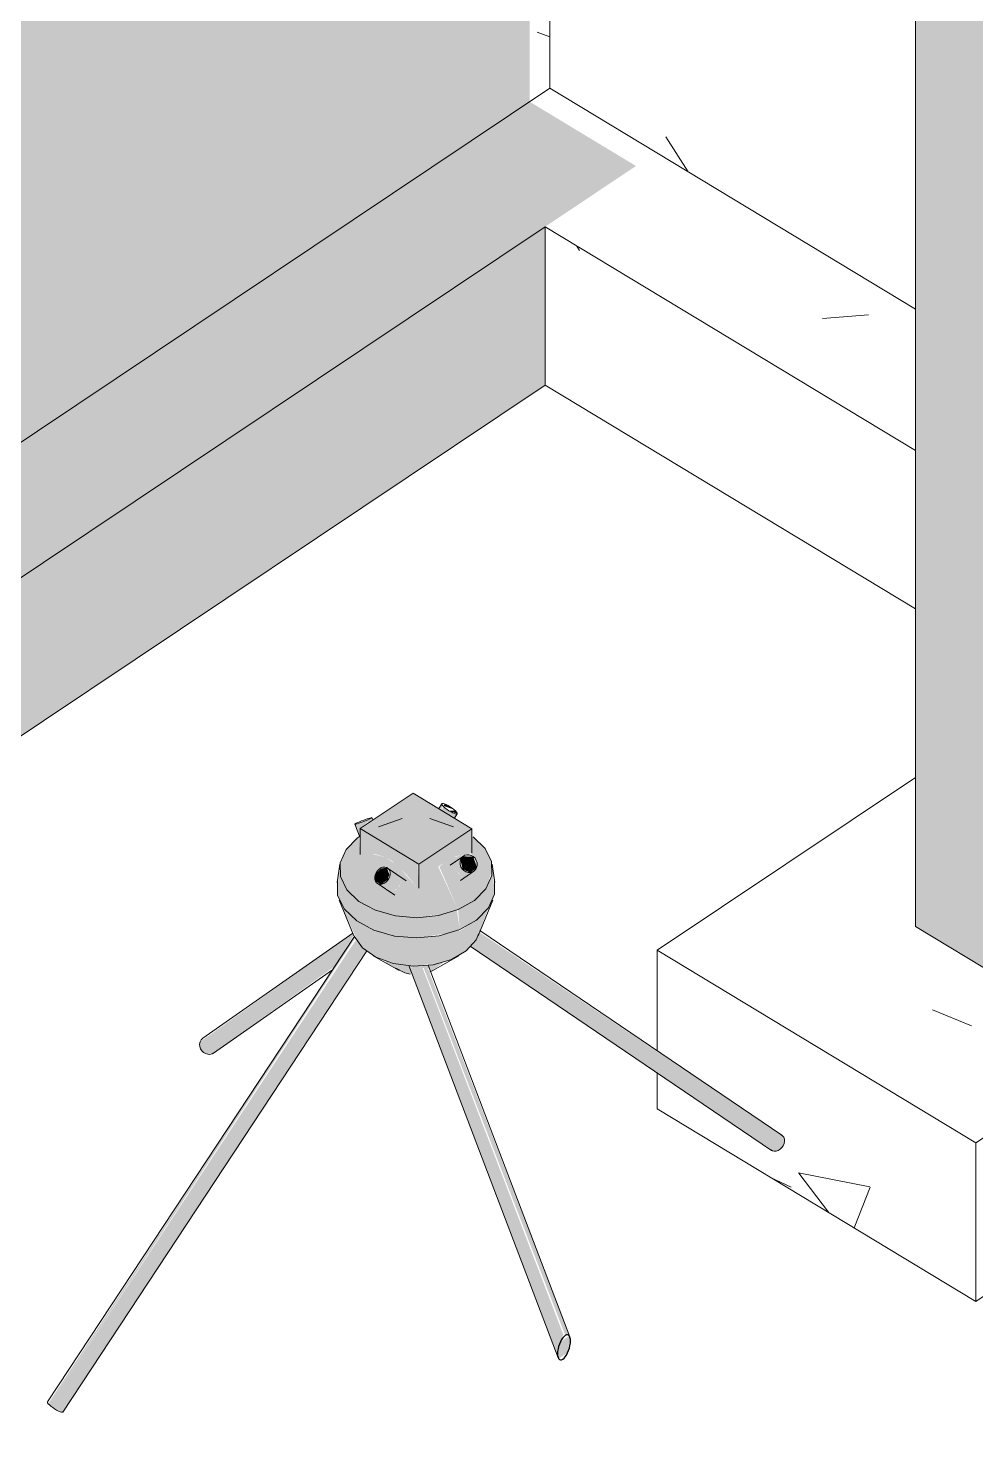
# Model space of a CAD drawing. Header units: inches. Extents: x -4071 to 5659, y -7640 to 11458.
# Drawn here: x 236.8 to 301.5, y -6460.6 to -6364.7 of the extents above; entities that cross this region are included whole.
import ezdxf

# ---------------------------------------------------------------- set-up
doc = ezdxf.new("R2010")
doc.units = ezdxf.units.IN
doc.header["$MEASUREMENT"] = 0
for name, color, linetype, lineweight in [('A-WALL', 113, 'Continuous', 18), ('A-WALL-PATT', 111, 'Continuous', 9), ('S-FNDN', 32, 'Continuous', 18)]:
    doc.layers.add(name, color=color, linetype=linetype, lineweight=lineweight)
pattern_1 = [(63.485, (-1518.833, -6172.77), (47.43377, 27.08266), [7.141, -78.555]), (29.725, (-1518.833, -6172.77), (-9.1759, 49.5998), [4.552, -50.069]), (100.481, (-1514.88, -6170.51), (38.2582, 76.682), [4.203, -46.238]), (61.435, (-1518.833, -6157.95), (70.5786, 34.952), [10.772, -118.497]), (96.366, (-1512.95, -6155.036), (61.8116, 113.5337), [6.589, -72.481]), (26.345, (-1518.83, -6157.95), (61.8112, 113.5341), [6.563, -72.196]), (47.703, (-1512.22, -6157.23), (39.4747, -3.42644), [6.881, -75.687]), (355.039, (-1512.22, -6157.23), (16.091, 64.4991), [3.302, -36.321]), (75.992, (-1508.93, -6157.515), (55.5656, 61.0731), [5.54, -60.936]), (56.811, (-1518.833, -6172.769), (0.803856, 25.205805), [3.163, -59.328, 3.163, -61.053, -63.497]), (56.811, (-1518.833, -6172.769), (0.803856, 25.205805), [-126.707, 3.163, -60.334]), (39.232, (-1518.833, -6172.77), (17.39673, 40.86513), [2.793, -29.541, 2.793, -51.126, -21.373]), (39.232, (-1518.833, -6172.77), (17.39673, 40.86513), [-86.254, 2.793, -18.58]), (357.432, (-1533.58, -6182.635), (35.3027, 21.9453), [1.842, -12.115, 1.842, -41.706, -57.785]), (357.432, (-1533.58, -6182.635), (35.3027, 21.9453), [-57.506, 1.842, -55.943]), (340.315, (-1540.194, -6187.06), (38.5667, 33.2192), [1.709, -15.121, 1.709, -25.115, -38.061]), (340.315, (-1540.194, -6187.06), (38.5667, 33.2192), [-43.654, 1.709, -36.352])]
pattern_2 = [(37.15, (-1325.936, -7683.69), (68.85715, -3.8302), [5.806, -63.871]), (356.816, (-1325.936, -7683.69), (-13.3197, 45.9087), [5.747, -63.216]), (106.18, (-1320.2, -7684.01), (55.5361, 42.0792), [3.984, -43.818]), (33.528, (-1325.936, -7671.48), (102.4555, -10.1033), [8.97, -98.667]), (100.369, (-1317.4, -7672.32), (89.7276, 59.4527), [5.893, -64.818]), (354.369, (-1325.936, -7671.48), (89.7277, 59.4537), [8.579, -94.373]), (13.715, (-1316.336, -7674.533), (57.30284, -24.57256), [6.919, -76.11]), (336.789, (-1316.336, -7674.533), (23.3586, 44.2582), [5.196, -57.154]), (62.176, (-1311.56, -7676.58), (80.6615, 19.6845), [4.17, -45.874]), (26.005, (-1325.936, -7683.688), (1.16687, 20.31766), [2.796, -52.455, 2.796, -53.98, -56.141]), (26.005, (-1325.936, -7683.688), (1.16687, 20.31766), [-112.028, 2.796, -53.345]), (4.784, (-1325.936, -7683.688), (25.25438, 24.07207), [3.152, -33.334, 3.152, -57.689, -24.117]), (4.784, (-1325.936, -7683.688), (25.25438, 24.07207), [-97.326, 3.152, -20.965]), (337.951, (-1347.344, -7683.688), (51.24718, -1.37686), [2.883, -18.956, 2.883, -65.254, -90.412]), (337.951, (-1347.344, -7683.688), (51.24718, -1.37686), [-89.975, 2.883, -87.529]), (329.776, (-1356.944, -7683.688), (55.98576, 6.10924), [2.703, -23.919, 2.703, -39.728, -60.206]), (329.776, (-1356.944, -7683.688), (55.98576, 6.10924), [-69.053, 2.703, -57.503])]

# ---------------------------------------------------------------- blocks, each defined once
blk = doc.blocks.new('316600 - Special Foundations - Diamond Pier - Generic - 316600 - Special Foundations - Diamond Pier - Generic-V33-FOUNDATION - 3D - VIEW 1')
at = {"layer": 'S-FNDN', "lineweight": 9}
for points in [[(-4052.433, -6421.734), (-4048.825, -6419.32), (-4052.841, -6416.893), (-4056.397, -6419.34), (-4052.537, -6421.671)], [(-4052.433, -6423.485), (-4052.537, -6421.671), (-4056.45, -6419.307), (-4056.408, -6421.071), (-4055.412, -6421.055), (-4054.87, -6421.22), (-4054.285, -6421.505), (-4053.24, -6422.503), (-4052.461, -6423.447)], [(-4052.433, -6423.485), (-4051.07, -6421.859), (-4049.913, -6421.191), (-4049.175, -6421.061), (-4048.825, -6420.98), (-4048.825, -6419.32), (-4052.433, -6421.776), (-4052.433, -6423.476)], [(-4048.93, -6422.301), (-4048.564, -6422.047), (-4048.494, -6421.943), (-4048.729, -6421.227), (-4049.438, -6421.211), (-4049.604, -6421.456), (-4049.46, -6422.057), (-4049.19, -6422.224), (-4048.942, -6422.297)], [(-4052.57, -6426.769), (-4050.522, -6426.459), (-4049.66, -6426.154), (-4049.851, -6424.867), (-4051.528, -6425.286), (-4053.175, -6425.34), (-4054.582, -6425.116), (-4055.836, -6424.652), (-4056.809, -6424.012), (-4057.351, -6423.491), (-4057.786, -6422.589), (-4057.87, -6422.057), (-4057.988, -6423.491), (-4057.981, -6423.862), (-4057.529, -6424.797), (-4056.408, -6425.761), (-4055.056, -6426.372), (-4053.59, -6426.684), (-4052.632, -6426.764)], [(-4054.965, -6423.098), (-4054.576, -6422.792), (-4054.452, -6422.449), (-4054.63, -6421.977), (-4055.033, -6422.044), (-4055.371, -6422.379), (-4055.413, -6422.67), (-4055.4, -6422.902), (-4055.092, -6423.086), (-4054.973, -6423.097)], [(-4049.657, -6426.2), (-4048.506, -6425.55), (-4047.671, -6424.678), (-4047.274, -6423.777), (-4047.412, -6422.047), (-4047.474, -6422.301), (-4047.564, -6422.722), (-4047.87, -6423.416), (-4048.962, -6424.388), (-4049.765, -6424.842), (-4049.657, -6426.199)], [(-4052.833, -6428.698), (-4051.049, -6428.478), (-4050.225, -6428.24), (-4049.657, -6426.2), (-4051.139, -6426.626), (-4053.102, -6426.724), (-4054.645, -6426.488), (-4055.946, -6426.009), (-4056.809, -6425.491), (-4057.587, -6424.678), (-4057.529, -6424.986), (-4056.604, -6427.012), (-4056.034, -6427.629), (-4055.099, -6428.19), (-4053.691, -6428.586), (-4052.85, -6428.695)], [(-4050.225, -6428.24), (-4049.082, -6427.504), (-4048.421, -6426.604), (-4047.69, -6424.72), (-4048.786, -6425.708), (-4049.693, -6426.328), (-4050.149, -6427.965)], [(-4052.917, -6429.221), (-4052.999, -6428.797), (-4051.73, -6428.835), (-4051.643, -6429.065), (-4050.644, -6428.361), (-4051.94, -6428.633), (-4053.131, -6428.659), (-4054.582, -6428.376), (-4054.827, -6428.386), (-4053.407, -6429.157), (-4052.97, -6429.214)], [(-4066.545, -6434.673), (-4065.177, -6433.729), (-4066.53, -6434.662)], [(-4042.912, -6455.463), (-4042.299, -6455.076), (-4042.111, -6454.418), (-4042.177, -6453.92), (-4042.79, -6454.307), (-4042.978, -6454.965), (-4042.952, -6455.373)]]:
    blk.add_hatch(color=9, dxfattribs=at).paths.add_polyline_path(points, flags=0)
h = blk.add_hatch(color=9, dxfattribs=at)
h.paths.add_polyline_path([(-4049.823, -6418.299), (-4050.015, -6418.088), (-4050.335, -6418.096), (-4049.851, -6418.298)], flags=0)
h.paths.add_polyline_path([(-4050.052, -6418.016), (-4050.693, -6417.631), (-4050.747, -6417.765), (-4050.119, -6417.992)], flags=0)
h = blk.add_hatch(color=9, dxfattribs=at)
h.paths.add_polyline_path([(-4077.641, -6458.617), (-4056.777, -6426.77), (-4056.842, -6426.68), (-4077.716, -6458.536)], flags=0)
h.paths.add_polyline_path([(-4050.907, -6418.062), (-4050.823, -6417.738), (-4050.947, -6417.738), (-4050.999, -6418.006)], flags=0)
h = blk.add_hatch(color=9, dxfattribs=at)
h.paths.add_polyline_path([(-4076.745, -6459.12), (-4076.523, -6458.802), (-4056.044, -6427.622), (-4056.458, -6427.216), (-4056.747, -6426.921), (-4077.641, -6458.617), (-4077.013, -6459.044), (-4076.806, -6459.118)], flags=0)
h.paths.add_polyline_path([(-4050.02, -6418.597), (-4049.913, -6418.32), (-4050.387, -6418.096), (-4050.747, -6417.819), (-4050.907, -6418.062), (-4050.029, -6418.592)], flags=0)
h = blk.add_hatch(color=9, dxfattribs=at)
h.paths.add_polyline_path([(-4042.952, -6455.373), (-4042.978, -6454.965), (-4042.79, -6454.307), (-4042.585, -6453.836), (-4052.22, -6428.744), (-4053.066, -6428.831), (-4046.217, -6446.804)], flags=0)
h.paths.add_polyline_path([(-4056.45, -6419.949), (-4056.417, -6419.285), (-4055.918, -6418.849), (-4055.962, -6418.731), (-4056.809, -6419.007), (-4056.483, -6419.862)], flags=0)
h = blk.add_hatch(color=9, dxfattribs=at)
h.paths.add_polyline_path([(-4042.136, -6454.01), (-4051.872, -6428.753), (-4052.112, -6428.836), (-4042.458, -6453.874), (-4042.232, -6453.86), (-4042.177, -6453.92)], flags=0)
h.paths.add_polyline_path([(-4055.612, -6418.747), (-4055.583, -6418.727), (-4055.642, -6418.668)], flags=0)
h.paths.add_polyline_path([(-4055.886, -6418.93), (-4055.642, -6418.668), (-4055.737, -6418.63), (-4055.94, -6418.79), (-4055.897, -6418.903)], flags=0)
h = blk.add_hatch(color=9, dxfattribs=at)
h.paths.add_polyline_path([(-4052.572, -6425.39), (-4050.644, -6425.105), (-4049.765, -6424.842), (-4051.122, -6421.918), (-4052.523, -6423.366), (-4053.969, -6421.765), (-4054.734, -6421.271), (-4055.672, -6421.028), (-4056.45, -6421.076), (-4056.546, -6419.897), (-4056.812, -6420.135), (-4057.405, -6420.738), (-4057.802, -6421.765), (-4057.786, -6422.589), (-4057.351, -6423.491), (-4056.258, -6424.425), (-4054.92, -6425.021), (-4053.477, -6425.314), (-4053.059, -6425.349)], flags=0)
h.paths.add_polyline_path([(-4054.261, -6423.575), (-4054.679, -6423.441), (-4055.401, -6422.898), (-4055.366, -6422.37), (-4055.167, -6422.129), (-4054.718, -6421.969), (-4054.44, -6422.106), (-4053.759, -6422.667), (-4053.689, -6422.969), (-4053.744, -6423.227), (-4053.954, -6423.472), (-4054.256, -6423.574)], flags=0)
h = blk.add_hatch(color=9, dxfattribs=at)
h.paths.add_polyline_path([(-4049.765, -6424.842), (-4048.656, -6424.215), (-4047.87, -6423.416), (-4047.474, -6422.277), (-4047.488, -6421.564), (-4047.924, -6420.663), (-4048.825, -6419.846), (-4048.825, -6421.088), (-4049.604, -6421.135), (-4050.387, -6421.376), (-4051.044, -6421.918), (-4049.823, -6424.71)], flags=0)
h.paths.add_polyline_path([(-4049.322, -6422.573), (-4049.706, -6422.421), (-4049.913, -6422.143), (-4049.958, -6421.702), (-4049.765, -6421.439), (-4049.312, -6421.135), (-4048.613, -6421.342), (-4048.564, -6422.047), (-4048.843, -6422.316), (-4049.319, -6422.573)], flags=0)
h = blk.add_hatch(color=9, dxfattribs=at)
h.paths.add_polyline_path([(-4066.689, -6434.71), (-4066.413, -6434.58), (-4058.181, -6428.712), (-4056.882, -6426.594), (-4056.983, -6426.482), (-4067.364, -6433.864), (-4067.364, -6434.225), (-4067.244, -6434.466), (-4066.991, -6434.662), (-4066.842, -6434.706)], flags=0)
h.paths.add_polyline_path([(-4049.322, -6422.573), (-4049.082, -6422.47), (-4048.93, -6422.301), (-4049.232, -6422.253), (-4049.538, -6421.971), (-4049.623, -6421.734), (-4049.604, -6421.455), (-4049.604, -6421.326), (-4049.958, -6421.705), (-4049.907, -6422.157), (-4049.588, -6422.505), (-4049.369, -6422.568)], flags=0)
h = blk.add_hatch(color=9, dxfattribs=at)
h.paths.add_polyline_path([(-4028.206, -6441.321), (-4027.933, -6441.268), (-4027.597, -6440.938), (-4027.515, -6440.493), (-4027.688, -6440.226), (-4048.327, -6426.374), (-4048.749, -6427.13), (-4048.931, -6427.334), (-4028.328, -6441.289)], flags=0)
h.paths.add_polyline_path([(-4054.261, -6423.575), (-4053.898, -6423.422), (-4053.705, -6423.105), (-4053.702, -6422.829), (-4053.852, -6422.529), (-4054.188, -6422.277), (-4054.428, -6422.218), (-4054.401, -6422.421), (-4054.582, -6422.857), (-4054.965, -6423.098), (-4055.066, -6423.179), (-4054.349, -6423.568)], flags=0)
at = {"layer": 'S-FNDN', "color": 143, "lineweight": 9}
for p, q in [((-4052.841, -6416.893), (-4056.45, -6419.307)), ((-4048.825, -6419.32), (-4052.841, -6416.893)), ((-4050.87, -6417.619), (-4051.089, -6417.951)), ((-4055.581, -6418.726), (-4055.641, -6418.566)), ((-4050.019, -6418.598), (-4049.827, -6418.307)), ((-4056.81, -6419.011), (-4056.45, -6419.955)), ((-4056.45, -6419.307), (-4052.433, -6421.734)), ((-4056.45, -6419.307), (-4056.45, -6421.076)), ((-4053.592, -6418.618), (-4055.188, -6419.187)), ((-4052.433, -6421.734), (-4048.825, -6419.32)), ((-4050.087, -6419.187), (-4051.683, -6418.618)), ((-4048.825, -6421), (-4048.825, -6419.32)), ((-4049.407, -6421.187), (-4050.296, -6421.808)), ((-4057.823, -6421.745), (-4058.019, -6422.986)), ((-4053.303, -6422.869), (-4054.576, -6422.008)), ((-4052.433, -6423.383), (-4052.433, -6421.734)), ((-4049.613, -6422.856), (-4048.691, -6422.211)), ((-4047.255, -6422.986), (-4047.452, -6421.745)), ((-4055.277, -6423.043), (-4054.091, -6423.846)), ((-4057.87, -6424.202), (-4056.872, -6426.623)), ((-4048.403, -6426.623), (-4047.405, -6424.202)), ((-4056.842, -6426.678), (-4077.764, -6458.417)), ((-4056.934, -6426.446), (-4067.167, -6433.596)), ((-4027.682, -6440.224), (-4048.292, -6426.264)), ((-4076.72, -6459.105), (-4055.991, -6427.659)), ((-4055.548, -6427.996), (-4053.782, -6428.996)), ((-4051.493, -6428.996), (-4049.726, -6427.996)), ((-4048.934, -6427.338), (-4028.383, -6441.259)), ((-4066.451, -6434.62), (-4058.321, -6428.94)), ((-4053.133, -6428.658), (-4042.944, -6455.398)), ((-4042.144, -6453.985), (-4051.809, -6428.624)), ((-4051.687, -6429.091), (-4051.493, -6428.996)), ((-4066.419, -6434.597), (-4066.545, -6434.673)), ((-4027.736, -6440.193), (-4027.634, -6440.263))]:
    blk.add_line(p, q, dxfattribs=at)
for points in [[(-4049.95, -6418.106, 0), (-4050.052, -6418.016, 0), (-4050.175, -6417.921, 0), (-4050.31, -6417.83, 0), (-4050.447, -6417.747, 0), (-4050.578, -6417.68, 0), (-4050.693, -6417.631, 0), (-4050.784, -6417.605, 0), (-4050.846, -6417.604, 0), (-4050.874, -6417.627, 0), (-4050.866, -6417.673, 0), (-4050.823, -6417.738, 0), (-4050.747, -6417.819, 0)], [(-4055.962, -6418.731, 0), (-4055.836, -6418.677, 0), (-4055.737, -6418.63, 0), (-4055.671, -6418.593, 0), (-4055.642, -6418.571, 0), (-4055.654, -6418.562, 0), (-4055.704, -6418.57, 0), (-4055.79, -6418.592, 0), (-4055.906, -6418.628, 0), (-4056.043, -6418.675, 0), (-4056.193, -6418.729, 0), (-4056.345, -6418.788, 0), (-4056.489, -6418.846, 0)], [(-4050.747, -6417.819, 0), (-4050.644, -6417.91, 0), (-4050.522, -6418.004, 0), (-4050.387, -6418.096, 0), (-4050.25, -6418.178, 0), (-4050.119, -6418.246, 0), (-4050.004, -6418.294, 0), (-4049.913, -6418.32, 0), (-4049.851, -6418.322, 0), (-4049.823, -6418.299, 0), (-4049.831, -6418.253, 0), (-4049.874, -6418.187, 0), (-4049.95, -6418.106, 0)], [(-4056.489, -6418.846, 0), (-4056.615, -6418.901, 0), (-4056.714, -6418.948, 0), (-4056.781, -6418.984, 0), (-4056.809, -6419.007, 0), (-4056.797, -6419.015, 0), (-4056.747, -6419.008, 0), (-4056.661, -6418.985, 0), (-4056.546, -6418.95, 0), (-4056.408, -6418.903, 0), (-4056.258, -6418.849, 0), (-4056.106, -6418.79, 0), (-4055.962, -6418.731, 0)], [(-4049.765, -6424.842, 0), (-4051.107, -6425.244, 0), (-4052.572, -6425.39, 0), (-4054.043, -6425.267, 0), (-4055.4, -6424.886, 0), (-4056.533, -6424.277, 0), (-4057.351, -6423.491, 0), (-4057.786, -6422.589, 0), (-4057.805, -6421.646, 0), (-4057.405, -6420.738, 0), (-4056.618, -6419.938, 0), (-4056.492, -6419.847, 0)], [(-4048.741, -6419.876, 0), (-4047.924, -6420.663, 0), (-4047.488, -6421.564, 0), (-4047.47, -6422.507, 0), (-4047.87, -6423.416, 0), (-4048.656, -6424.215, 0), (-4049.765, -6424.842, 0)], [(-4049.312, -6421.135, 0), (-4049.438, -6421.211, 0), (-4049.538, -6421.32, 0), (-4049.604, -6421.455, 0), (-4049.632, -6421.607, 0), (-4049.621, -6421.765, 0), (-4049.571, -6421.918, 0), (-4049.485, -6422.057, 0), (-4049.369, -6422.171, 0), (-4049.232, -6422.253, 0), (-4049.082, -6422.297, 0), (-4048.93, -6422.301, 0), (-4048.786, -6422.264, 0)], [(-4048.786, -6422.264, 0), (-4048.66, -6422.188, 0), (-4048.56, -6422.079, 0), (-4048.494, -6421.943, 0), (-4048.466, -6421.792, 0), (-4048.477, -6421.634, 0), (-4048.527, -6421.48, 0), (-4048.613, -6421.342, 0), (-4048.729, -6421.227, 0), (-4048.866, -6421.145, 0), (-4049.016, -6421.101, 0), (-4049.168, -6421.097, 0), (-4049.312, -6421.135, 0)], [(-4054.527, -6422.047, 0), (-4054.63, -6421.977, 0), (-4054.753, -6421.945, 0), (-4054.888, -6421.953, 0), (-4055.025, -6421.999, 0), (-4055.156, -6422.081, 0), (-4055.27, -6422.194, 0), (-4055.362, -6422.329, 0), (-4055.424, -6422.477, 0), (-4055.452, -6422.629, 0), (-4055.444, -6422.774, 0), (-4055.4, -6422.902, 0), (-4055.325, -6423.004, 0)], [(-4055.325, -6423.004, 0), (-4055.222, -6423.073, 0), (-4055.099, -6423.105, 0), (-4054.965, -6423.098, 0), (-4054.827, -6423.052, 0), (-4054.697, -6422.969, 0), (-4054.582, -6422.857, 0), (-4054.49, -6422.722, 0), (-4054.428, -6422.573, 0), (-4054.401, -6422.421, 0), (-4054.409, -6422.277, 0), (-4054.452, -6422.149, 0), (-4054.527, -6422.047, 0)], [(-4049.657, -6426.2, 0), (-4051.049, -6426.617, 0), (-4052.57, -6426.769, 0), (-4054.096, -6426.641, 0), (-4055.505, -6426.246, 0), (-4056.681, -6425.614, 0), (-4057.529, -6424.797, 0), (-4057.981, -6423.862, 0), (-4058, -6422.883, 0)], [(-4047.293, -6422.798, 0), (-4047.274, -6423.777, 0), (-4047.69, -6424.72, 0), (-4048.506, -6425.55, 0), (-4049.657, -6426.2, 0)], [(-4050.225, -6428.24, 0), (-4051.472, -6428.6, 0), (-4052.833, -6428.698, 0), (-4054.175, -6428.523, 0), (-4055.366, -6428.093, 0), (-4056.29, -6427.451, 0), (-4056.857, -6426.658, 0)], [(-4048.347, -6426.471, 0), (-4048.539, -6426.895, 0), (-4049.214, -6427.652, 0), (-4050.225, -6428.24, 0)], [(-4054.01, -6428.839, 0), (-4053.407, -6429.157, 0), (-4053.025, -6429.245, 0)], [(-4066.545, -6434.673, 0), (-4066.689, -6434.71, 0), (-4066.842, -6434.706, 0), (-4066.991, -6434.662, 0), (-4067.129, -6434.58, 0), (-4067.244, -6434.466, 0), (-4067.33, -6434.327, 0), (-4067.381, -6434.174, 0), (-4067.392, -6434.016, 0), (-4067.364, -6433.864, 0), (-4067.298, -6433.729, 0), (-4067.198, -6433.62, 0), (-4067.167, -6433.596, 0)], [(-4027.634, -6440.263, 0), (-4027.558, -6440.365, 0), (-4027.515, -6440.493, 0), (-4027.507, -6440.638, 0), (-4027.535, -6440.789, 0), (-4027.597, -6440.938, 0), (-4027.688, -6441.073, 0), (-4027.803, -6441.185, 0), (-4027.933, -6441.268, 0), (-4028.071, -6441.314, 0), (-4028.206, -6441.321, 0), (-4028.328, -6441.289, 0), (-4028.431, -6441.22, 0)], [(-4077.641, -6458.617, 0), (-4077.716, -6458.536, 0), (-4077.76, -6458.471, 0), (-4077.768, -6458.425, 0), (-4077.764, -6458.417, 0)], [(-4076.717, -6459.097, 0), (-4076.745, -6459.12, 0), (-4076.806, -6459.118, 0), (-4076.898, -6459.092, 0), (-4077.013, -6459.044, 0), (-4077.143, -6458.976, 0), (-4077.281, -6458.894, 0), (-4077.415, -6458.802, 0), (-4077.538, -6458.708, 0), (-4077.641, -6458.617, 0)]]:
    blk.add_polyline3d(points, dxfattribs=at)
at = {"layer": 'S-FNDN', "lineweight": 25}
for points in [[(-4042.544, -6453.943, 0), (-4042.63, -6454.041, 0), (-4042.713, -6454.164, 0), (-4042.79, -6454.307, 0), (-4042.857, -6454.465, 0), (-4042.912, -6454.631, 0), (-4042.952, -6454.8, 0), (-4042.978, -6454.965, 0), (-4042.986, -6455.119, 0), (-4042.978, -6455.257, 0), (-4042.952, -6455.373, 0), (-4042.912, -6455.463, 0), (-4042.857, -6455.523, 0), (-4042.79, -6455.551, 0), (-4042.713, -6455.547, 0), (-4042.63, -6455.509, 0), (-4042.544, -6455.44, 0)], [(-4042.544, -6455.44, 0), (-4042.458, -6455.342, 0), (-4042.375, -6455.219, 0), (-4042.299, -6455.076, 0), (-4042.232, -6454.918, 0), (-4042.177, -6454.751, 0), (-4042.136, -6454.582, 0), (-4042.111, -6454.418, 0), (-4042.102, -6454.263, 0), (-4042.111, -6454.126, 0), (-4042.136, -6454.01, 0), (-4042.177, -6453.92, 0), (-4042.232, -6453.86, 0), (-4042.299, -6453.831, 0), (-4042.375, -6453.836, 0), (-4042.458, -6453.874, 0), (-4042.544, -6453.943, 0)]]:
    blk.add_polyline3d(points, dxfattribs=at)

msp = doc.modelspace()

# ---------------------------------------------------------------- hatches: boundary and pattern name
at = {"layer": 'A-WALL'}
msp.add_hatch(color=256, dxfattribs=at).paths.add_polyline_path([(303.124, -6429.485), (303.124, -6353.84), (297.325, -6350.337), (297.325, -6425.981), (301.454, -6428.476)], flags=0)
at = {"layer": 'A-WALL-PATT'}
h = msp.add_hatch(dxfattribs=at)
h.set_pattern_fill('FP_53', color=256, style=0, pattern_type=2)
h.set_pattern_definition(pattern_1)
h.paths.add_polyline_path([(271.023, -6369.745), (272.401, -6368.824), (272.401, -6256.128), (277.912, -6252.442), (277.912, -6251.67), (271.023, -6256.278), (271.023, -6365.595)], flags=0)
h = msp.add_hatch(dxfattribs=at)
h.set_pattern_fill('FP_53', color=256, style=0, pattern_type=2)
h.set_pattern_definition(pattern_1)
h.paths.add_polyline_path([(-779.718, -6948.408), (-779.484, -6948.799), (-779.415, -6948.753), (-779.537, -6948.614)], flags=0)
h.paths.add_polyline_path([(-860.799, -7126.924), (-742.225, -7047.599), (-793.151, -7016.83), (-793.151, -7006.023), (-785.574, -7000.954), (-785.574, -6957.728), (-780.063, -6954.042), (-730.916, -6983.735), (-672.32, -6944.535), (-672.32, -6924.416), (-666.809, -6920.729), (-666.809, -6915.809), (-642.388, -6899.472), (-508.043, -6821.948), (-508.043, -6815.289), (-500.465, -6810.219), (-500.465, -6779.019), (-530.25, -6798.874), (-678.149, -6884.22), (-777, -6950.243), (-777.361, -6950.025), (-779.718, -6951.496), (-779.718, -6948.408), (-680.766, -6882.23), (-531.697, -6796.152), (-500.81, -6775.489), (-500.465, -6775.697), (-500.465, -6775.259), (-494.954, -6771.572), (-412.318, -6821.5), (-412.318, -6826.894), (95.324, -6487.287), (90.176, -6473.912), (89.74, -6473.855), (87.154, -6472.356), (66.34, -6503.816), (65.866, -6503.591), (65.387, -6503.168), (65.43, -6503.045), (84.808, -6473.648), (76.457, -6479.408), (76.155, -6479.36), (75.902, -6479.164), (75.766, -6478.871), (75.816, -6478.493), (76.018, -6478.269), (86.207, -6471.15), (85.165, -6468.56), (85.239, -6466.995), (85.486, -6466.018), (85.796, -6465.381), (86.663, -6464.56), (86.402, -6463.705), (87.31, -6463.374), (87.545, -6463.374), (87.657, -6463.362), (90.305, -6461.591), (92.086, -6462.608), (92.324, -6462.436), (92.658, -6462.652), (93.234, -6462.86), (93.296, -6463.039), (93.18, -6463.327), (94.322, -6464.017), (94.405, -6464.574), (95.276, -6465.472), (95.677, -6466.379), (95.859, -6467.803), (95.872, -6468.475), (94.86, -6470.972), (107.208, -6479.336), (271.023, -6369.745), (271.023, -6256.278), (242.091, -6275.634), (242.091, -6266.371), (194.992, -6297.88), (194.992, -6290.933), (88.471, -6362.194), (88.471, -6364.51), (62.019, -6382.206), (62.019, -6379.891), (-467.038, -6733.824), (-467.038, -6736.14), (-493.491, -6753.837), (-493.491, -6751.521), (-599.715, -6822.584), (-599.715, -6824.9), (-760.912, -6932.739), (-760.912, -6930.424), (-860.799, -6997.247), (-860.799, -7074.616)], flags=0)
h.paths.add_polyline_path([(-633.161, -6974.636), (-600.403, -6952.721), (-604.212, -6950.419), (-636.971, -6972.335), (-636.589, -6972.565)], flags=0)
h.paths.add_polyline_path([(-561.774, -6923.904), (-541.379, -6908.385), (-563.247, -6923.014), (-561.799, -6923.889)], flags=0)
h.paths.add_polyline_path([(-478.148, -6860.27), (-466.344, -6851.289), (-486.121, -6839.34), (-486.121, -6850.46), (-478.148, -6855.277), (-478.148, -6856.895)], flags=0)
h.paths.add_polyline_path([(-310.411, -6757.283), (-310.483, -6757.117), (-324.344, -6720.877), (-324.78, -6720.821), (-327.366, -6719.321), (-348.18, -6750.781), (-348.654, -6750.557), (-349.133, -6750.134), (-349.09, -6750.01), (-329.712, -6720.614), (-338.063, -6726.373), (-338.365, -6726.325), (-338.618, -6726.129), (-338.754, -6725.837), (-338.704, -6725.459), (-338.502, -6725.234), (-328.313, -6718.115), (-329.355, -6715.525), (-329.281, -6713.961), (-329.035, -6712.983), (-328.699, -6712.32), (-327.857, -6711.525), (-328.118, -6710.67), (-327.21, -6710.34), (-326.975, -6710.34), (-326.863, -6710.328), (-324.215, -6708.556), (-322.434, -6709.573), (-322.196, -6709.401), (-321.862, -6709.617), (-321.286, -6709.826), (-321.224, -6710.004), (-321.34, -6710.293), (-320.198, -6710.983), (-320.115, -6711.539), (-319.244, -6712.438), (-318.843, -6713.344), (-318.661, -6714.769), (-318.648, -6715.44), (-319.66, -6717.937), (-298.908, -6732.097), (-298.881, -6732.301), (-299.062, -6732.736), (-299.444, -6732.977), (-299.734, -6732.931), (-320.305, -6718.998), (-320.858, -6719.472), (-323.011, -6720.744), (-309.351, -6756.898), (-310.361, -6757.276)], flags=0)
h.paths.add_polyline_path([(-321.224, -6709.985), (-321.286, -6709.96), (-321.286, -6709.983)], flags=0)
h.paths.add_polyline_path([(-321.426, -6709.679), (-322.121, -6709.339), (-322.018, -6709.319), (-321.493, -6709.631)], flags=0)
h.paths.add_polyline_path([(96.386, -6486.576), (106.097, -6480.08), (94.216, -6472.032), (93.662, -6472.507), (91.509, -6473.779), (96.174, -6486.019)], flags=0)
h.paths.add_polyline_path([(93.296, -6463.019), (93.234, -6462.994), (93.234, -6463.018)], flags=0)
h.paths.add_polyline_path([(93.094, -6462.713), (92.399, -6462.374), (92.502, -6462.354), (93.027, -6462.665)], flags=0)
h = msp.add_hatch(dxfattribs=at)
h.set_pattern_fill('FP_117', color=256, style=0, pattern_type=2)
h.set_pattern_definition([(33.618, (465.3, -5090.995), (49.913, -34.807), [4.029, -44.314]), (325.11, (465.3, -5090.995), (-9.655, 61.5722), [5.071, -55.78]), (98.912, (469.46, -5093.895), (40.2577, 26.7647), [5.194, -57.131]), (26.822, (465.3, -5076.175), (74.268, -57.136), [6.074, -66.809]), (95.852, (471.49, -5080.936), (65.042, 32.886), [7.541, -82.953]), (322.428, (465.3, -5076.175), (65.042, 32.886), [7.809, -85.894]), (348.942, (472.257, -5084.084), (41.5373, -54.9308), [4.965, -54.611]), (307.096, (472.257, -5084.084), (16.9317, 43.5046), [5.739, -63.129]), (68.734, (475.72, -5088.66), (58.4698, -11.427), [3.89, -42.793]), (12.019, (465.298, -5090.995), (0.84624, 24.15677), [1.863, -34.94, 1.863, -35.956, -37.395]), (12.019, (465.298, -5090.995), (0.84624, 24.15677), [-74.621, 1.863, -35.532]), (335.109, (465.298, -5090.995), (18.30617, 18.16544), [2.51, -26.544, 2.51, -45.939, -19.205]), (335.109, (465.298, -5090.995), (18.30617, 18.16544), [-77.503, 2.51, -16.695]), (307.943, (449.78, -5081.619), (37.14794, -24.11492), [3.15, -20.713, 3.15, -71.301, -98.791]), (307.943, (449.78, -5081.619), (37.14794, -24.11492), [-98.314, 3.15, -95.641]), (302.331, (442.82, -5077.415), (40.5829, -17.1022), [3.166, -28.012, 3.166, -46.527, -70.51]), (302.331, (442.82, -5077.415), (40.5829, -17.1022), [-80.871, 3.166, -67.345])])
h.paths.add_polyline_path([(297.325, -6383.882), (297.325, -6350.337), (329.996, -6328.48), (273.848, -6257.002), (272.401, -6256.128), (272.401, -6368.824), (291.604, -6380.425)], flags=0)
at = {"layer": 'S-FNDN', "lineweight": 9}
h = msp.add_hatch(dxfattribs=at)
h.set_pattern_fill('FP_16', color=256, style=0, pattern_type=2)
h.set_pattern_definition(pattern_2)
h.paths.add_polyline_path([(297.325, -6393.53), (297.325, -6383.882), (272.401, -6368.824), (271.023, -6369.745), (278.272, -6374.125), (272.072, -6378.272), (291.957, -6390.287)], flags=0)
h = msp.add_hatch(dxfattribs=at)
h.set_pattern_fill('FP_16', color=256, style=0, pattern_type=2)
h.set_pattern_definition(pattern_2)
h.paths.add_polyline_path([(-861.817, -7136.834), (-734.976, -7051.978), (-742.225, -7047.599), (-869.065, -7132.454), (-863.266, -7135.958)], flags=0)
h.paths.add_polyline_path([(-629.656, -6981.52), (-593.154, -6957.101), (-600.449, -6952.752), (-633.161, -6974.636), (-629.656, -6976.754), (-629.656, -6978.013)], flags=0)
h.paths.add_polyline_path([(-412.318, -6836.123), (98.126, -6494.641), (95.324, -6487.287), (-412.318, -6826.894), (-412.318, -6833.344)], flags=0)
h.paths.add_polyline_path([(99.189, -6493.93), (112.952, -6484.723), (106.097, -6480.08), (96.386, -6486.576), (98.094, -6491.057)], flags=0)
h.paths.add_polyline_path([(114.063, -6483.979), (278.272, -6374.125), (271.023, -6369.745), (107.208, -6479.336), (110.951, -6481.871)], flags=0)
h = msp.add_hatch(dxfattribs=at)
h.set_pattern_fill('FP_93', color=256, style=0, pattern_type=2)
h.set_pattern_definition([(63.485, (-1511.585, -6177.148), (47.43377, 27.08266), [7.141, -78.555]), (29.725, (-1511.585, -6177.15), (-9.1759, 49.5998), [4.552, -50.069]), (100.481, (-1507.63, -6174.89), (38.2582, 76.682), [4.203, -46.238]), (61.435, (-1511.585, -6162.33), (70.5786, 34.952), [10.772, -118.497]), (96.366, (-1505.7, -6159.416), (61.8116, 113.5337), [6.589, -72.481]), (26.345, (-1511.585, -6162.33), (61.8112, 113.5341), [6.563, -72.196]), (47.703, (-1504.97, -6161.61), (39.4747, -3.42644), [6.881, -75.687]), (355.039, (-1504.97, -6161.61), (16.091, 64.4991), [3.302, -36.321]), (75.992, (-1501.682, -6161.895), (55.5656, 61.0731), [5.54, -60.936]), (56.811, (-1511.585, -6177.148), (0.803856, 25.205805), [3.163, -59.328, 3.163, -61.053, -63.497]), (56.811, (-1511.585, -6177.148), (0.803856, 25.205805), [-126.707, 3.163, -60.334]), (39.232, (-1511.585, -6177.148), (17.39673, 40.86513), [2.793, -29.541, 2.793, -51.126, -21.373]), (39.232, (-1511.585, -6177.148), (17.39673, 40.86513), [-86.254, 2.793, -18.58]), (357.432, (-1526.332, -6187.014), (35.3027, 21.9453), [1.842, -12.115, 1.842, -41.706, -57.785]), (357.432, (-1526.332, -6187.014), (35.3027, 21.9453), [-57.506, 1.842, -55.943]), (340.315, (-1532.945, -6191.44), (38.5667, 33.2192), [1.709, -15.121, 1.709, -25.115, -38.061]), (340.315, (-1532.945, -6191.44), (38.5667, 33.2192), [-43.654, 1.709, -36.352])])
h.paths.add_polyline_path([(-861.817, -7147.64), (-584.666, -6962.229), (-593.154, -6957.101), (-629.656, -6981.52), (-629.656, -6987.56), (-730.232, -7054.845), (-734.976, -7051.978), (-861.817, -7136.834)], flags=0)
h.paths.add_polyline_path([(-412.226, -6846.868), (-405.872, -6842.617), (-404.142, -6839.993), (-412.318, -6845.753), (-412.318, -6846.812)], flags=0)
h.paths.add_polyline_path([(-412.318, -6844.185), (-402.743, -6837.495), (-403.787, -6834.781), (-403.711, -6833.34), (-403.464, -6832.362), (-403.154, -6831.726), (-402.287, -6830.905), (-402.548, -6830.05), (-401.64, -6829.719), (-401.405, -6829.719), (-401.293, -6829.707), (-398.645, -6827.936), (-396.864, -6828.952), (-396.626, -6828.781), (-396.292, -6828.997), (-395.661, -6829.288), (-395.654, -6829.384), (-395.77, -6829.672), (-394.628, -6830.362), (-394.545, -6830.919), (-393.673, -6831.817), (-393.273, -6832.724), (-393.009, -6834.012), (-315.363, -6782.067), (-313.633, -6779.443), (-321.984, -6785.203), (-322.286, -6785.155), (-322.539, -6784.959), (-322.675, -6784.667), (-322.625, -6784.289), (-322.424, -6784.064), (-312.235, -6776.945), (-313.276, -6774.355), (-313.202, -6772.791), (-312.956, -6771.813), (-312.645, -6771.176), (-311.778, -6770.355), (-312.039, -6769.5), (-311.131, -6769.17), (-310.896, -6769.17), (-310.784, -6769.158), (-308.136, -6767.386), (-306.355, -6768.403), (-306.117, -6768.231), (-305.783, -6768.447), (-305.153, -6768.739), (-305.146, -6768.834), (-305.261, -6769.123), (-304.119, -6769.813), (-304.036, -6770.369), (-303.165, -6771.267), (-302.765, -6772.174), (-302.5, -6773.462), (101.408, -6503.252), (98.126, -6494.641), (-412.318, -6836.123), (-412.318, -6840.407)], flags=0)
h.paths.add_polyline_path([(-403.199, -6840.829), (-400.903, -6839.281), (-401.796, -6838.7), (-402.612, -6839.939)], flags=0)
h.paths.add_polyline_path([(-395.654, -6829.364), (-395.716, -6829.339), (-395.716, -6829.363)], flags=0)
h.paths.add_polyline_path([(-395.856, -6829.058), (-396.551, -6828.719), (-396.448, -6828.699), (-395.922, -6829.01)], flags=0)
h.paths.add_polyline_path([(-312.69, -6780.28), (-310.453, -6778.699), (-311.287, -6778.151), (-311.649, -6778.699)], flags=0)
h.paths.add_polyline_path([(-305.146, -6768.815), (-305.207, -6768.79), (-305.207, -6768.813)], flags=0)
h.paths.add_polyline_path([(-305.347, -6768.509), (-306.042, -6768.169), (-305.939, -6768.149), (-305.414, -6768.461)], flags=0)
h.paths.add_polyline_path([(102.47, -6502.541), (272.072, -6389.079), (272.072, -6378.272), (114.063, -6483.979), (115.612, -6485.132), (115.64, -6485.335), (115.458, -6485.771), (115.076, -6486.012), (114.786, -6485.965), (112.952, -6484.723), (99.189, -6493.93), (101.978, -6501.249)], flags=0)
h = msp.add_hatch(dxfattribs=at)
h.set_pattern_fill('FP_118', color=256, style=0, pattern_type=2)
h.set_pattern_definition([(33.618, (457.72, -5096.064), (49.913, -34.807), [4.029, -44.314]), (325.11, (457.72, -5096.064), (-9.655, 61.5722), [5.071, -55.78]), (98.912, (461.88, -5098.965), (40.2577, 26.7647), [5.194, -57.131]), (26.822, (457.72, -5081.24), (74.268, -57.136), [6.074, -66.809]), (95.852, (463.91, -5086.005), (65.042, 32.886), [7.541, -82.953]), (322.428, (457.72, -5081.244), (65.042, 32.886), [7.809, -85.894]), (348.942, (464.68, -5089.154), (41.5373, -54.9308), [4.965, -54.611]), (307.096, (464.68, -5089.154), (16.9317, 43.5046), [5.739, -63.129]), (68.734, (468.14, -5093.73), (58.4698, -11.427), [3.89, -42.793]), (12.019, (457.72, -5096.064), (0.84624, 24.15677), [1.863, -34.94, 1.863, -35.956, -37.395]), (12.019, (457.72, -5096.064), (0.84624, 24.15677), [-74.621, 1.863, -35.532]), (335.109, (457.72, -5096.064), (18.30617, 18.16544), [2.51, -26.544, 2.51, -45.939, -19.205]), (335.109, (457.72, -5096.064), (18.30617, 18.16544), [-77.503, 2.51, -16.695]), (307.943, (442.202, -5086.688), (37.14794, -24.11492), [3.15, -20.713, 3.15, -71.301, -98.791]), (307.943, (442.202, -5086.688), (37.14794, -24.11492), [-98.314, 3.15, -95.641]), (302.331, (435.244, -5082.484), (40.5829, -17.1022), [3.166, -28.012, 3.166, -46.527, -70.51]), (302.331, (435.244, -5082.484), (40.5829, -17.1022), [-80.871, 3.166, -67.345])])
h.paths.add_polyline_path([(297.325, -6404.336), (297.325, -6393.53), (272.072, -6378.272), (272.072, -6389.079), (296.954, -6404.112)], flags=0)
h = msp.add_hatch(dxfattribs=at)
h.set_pattern_fill('FP_16', color=256, style=0, pattern_type=2)
h.set_pattern_definition(pattern_2)
h.paths.add_polyline_path([(301.454, -6440.754), (357.253, -6403.425), (341.701, -6394.03), (341.701, -6402.995), (344.615, -6410.854), (344.488, -6411.466), (344.261, -6411.805), (343.767, -6411.921), (340.844, -6404.251), (303.124, -6429.485), (297.325, -6425.981), (297.325, -6415.829), (279.708, -6427.616), (297.166, -6438.164)], flags=0)
h.paths.add_polyline_path([(344.006, -6410.711), (344.488, -6410.407), (344.261, -6410.421), (344.032, -6410.673)], flags=0)
h = msp.add_hatch(dxfattribs=at)
h.set_pattern_fill('FP_115', color=256, style=0, pattern_type=2)
h.set_pattern_definition([(33.618, (422.59, -5119.57), (49.913, -34.807), [4.029, -44.314]), (325.11, (422.59, -5119.57), (-9.655, 61.5722), [5.071, -55.78]), (98.912, (426.747, -5122.47), (40.2577, 26.7647), [5.194, -57.131]), (26.822, (422.59, -5104.75), (74.268, -57.136), [6.074, -66.809]), (95.852, (428.78, -5109.51), (65.042, 32.886), [7.541, -82.953]), (322.428, (422.59, -5104.75), (65.042, 32.886), [7.809, -85.894]), (348.942, (429.547, -5112.657), (41.5373, -54.9308), [4.965, -54.611]), (307.096, (429.547, -5112.657), (16.9317, 43.5046), [5.739, -63.129]), (68.734, (433.01, -5117.235), (58.4698, -11.427), [3.89, -42.793]), (12.019, (422.588, -5119.568), (0.84624, 24.15677), [1.863, -34.94, 1.863, -35.956, -37.395]), (12.019, (422.588, -5119.568), (0.84624, 24.15677), [-74.621, 1.863, -35.532]), (335.109, (422.588, -5119.568), (18.30617, 18.16544), [2.51, -26.544, 2.51, -45.939, -19.205]), (335.109, (422.588, -5119.568), (18.30617, 18.16544), [-77.503, 2.51, -16.695]), (307.943, (407.07, -5110.192), (37.14794, -24.11492), [3.15, -20.713, 3.15, -71.301, -98.791]), (307.943, (407.07, -5110.192), (37.14794, -24.11492), [-98.314, 3.15, -95.641]), (302.331, (400.11, -5105.987), (40.5829, -17.1022), [3.166, -28.012, 3.166, -46.527, -70.51]), (302.331, (400.11, -5105.987), (40.5829, -17.1022), [-80.871, 3.166, -67.345])])
h.paths.add_polyline_path([(301.454, -6451.561), (301.454, -6440.754), (279.708, -6427.616), (279.708, -6434.46), (288.374, -6440.434), (288.38, -6440.754), (288.221, -6441.073), (287.838, -6441.314), (287.549, -6441.268), (279.708, -6435.957), (279.708, -6438.422), (287.838, -6443.334)], flags=0)

# ---------------------------------------------------------------- linework, layer by layer
at = {"layer": 'A-WALL', "lineweight": 9}
for p, q in [((272.401, -6256.128), (272.401, -6368.824)), ((297.325, -6425.981), (297.325, -6350.337)), ((272.401, -6368.824), (297.325, -6383.882)), ((303.124, -6429.485), (297.325, -6425.981))]:
    msp.add_line(p, q, dxfattribs=at)
at = {"layer": 'S-FNDN', "lineweight": 9}
msp.add_line((107.197, -6479.344), (272.401, -6368.824), dxfattribs=at)
at = {"layer": 'S-FNDN', "color": 143, "lineweight": 9}
for p, q in [((114.061, -6483.98), (272.072, -6378.272)), ((272.072, -6378.272), (272.072, -6389.079)), ((272.072, -6378.272), (297.325, -6393.53)), ((102.465, -6502.544), (272.072, -6389.079)), ((272.072, -6389.079), (297.325, -6404.336)), ((301.454, -6440.754), (357.253, -6403.425)), ((301.454, -6451.561), (357.253, -6414.232)), ((297.325, -6415.829), (279.708, -6427.616)), ((301.454, -6440.754), (279.708, -6427.616)), ((279.708, -6427.616), (279.708, -6434.476)), ((279.708, -6435.957), (279.708, -6438.422)), ((279.708, -6438.422), (301.454, -6451.561)), ((301.454, -6451.561), (301.454, -6440.754))]:
    msp.add_line(p, q, dxfattribs=at)

# ---------------------------------------------------------------- block references
msp.add_blockref('316600 - Special Foundations - Diamond Pier - Generic - 316600 - Special Foundations - Diamond Pier - Generic-V33-FOUNDATION - 3D - VIEW 1', (4315.909, 0), dxfattribs=at)

doc.saveas('drawing.dxf')
